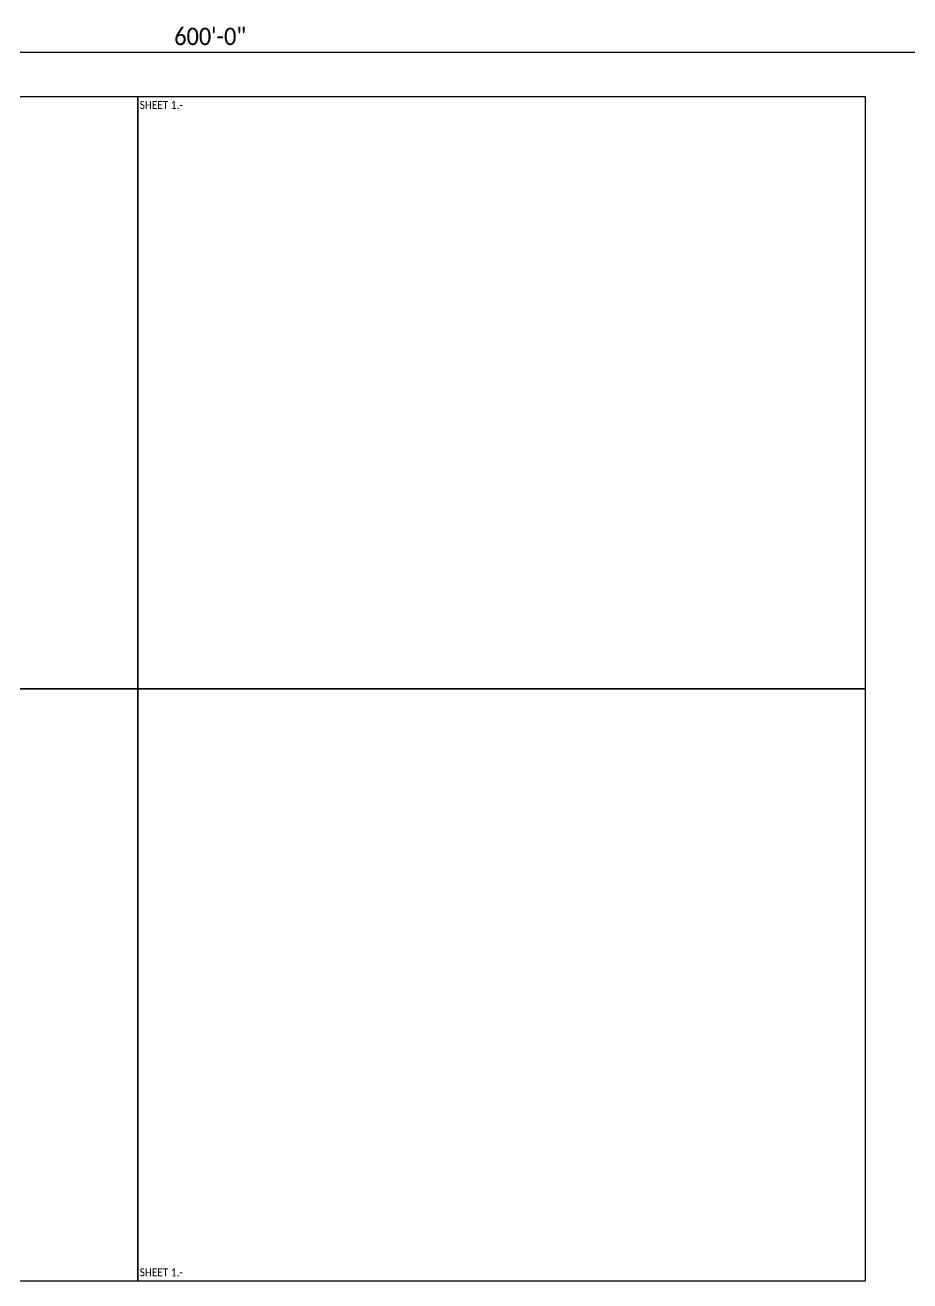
# Model space of a CAD drawing. Header units: inches. Extents: x -4800 to 29350, y 0 to 14051.
# Drawn here: x 3967 to 7951, y 8400 to 14051 of the extents above; entities that cross this region are included whole.
import ezdxf

# ---------------------------------------------------------------- set-up
doc = ezdxf.new("R2010")
doc.units = ezdxf.units.IN
doc.header["$LTSCALE"] = 0.5
doc.header["$MEASUREMENT"] = 0
doc.layers.add('SHT - NO PLOT LINE 4', color=190, linetype='Continuous', plot=False)
doc.layers.get('0').freeze()
doc.styles.add('CMC-NARROW', font='calibril.ttf', dxfattribs={"width": 0.9})
doc.dimstyles.new('CMC-NARROW', dxfattribs={"dimscale": 96, "dimtxt": 0.078125, "dimasz": 0.0625, "dimexe": 0.03125, "dimexo": 0.0625, "dimgap": 0.03125, "dimtad": 1, "dimdec": 4, "dimzin": 3, "dimdsep": 46, "dimlunit": 4, "dimtxsty": 'CMC-NARROW', "dimblk": 'ARCHTICK', "dimcen": 0, "dimclrd": 256, "dimclre": 256, "dimclrt": 256, "dimazin": 1, "dimtfac": 0.75, "dimtdec": 4, "dimtofl": 0, "dimtmove": 1, "dimatfit": 0, "dimfxl": 1, "dimtfillclr": 256, "dimfrac": 1, "dimtzin": 0, "dimlwd": -1, "dimlwe": -1, "dimarcsym": 0})

# ---------------------------------------------------------------- blocks, each defined once
blk = doc.blocks.new('_ArchTick')
at = {"color": 0, "linetype": 'ByBlock', "const_width": 0.15}
blk.add_lwpolyline([(-0.5, -0.5), (0.5, 0.5)], dxfattribs=at)
blk = doc.blocks.new('*D266')
at = {"layer": 'Defpoints', "color": 0, "transparency": 16777216}
for p in [(8400, 13928.3), (1200, 13728), (8400, 13728)]:
    blk.add_point(p, dxfattribs=at)
at = {"layer": 'SHT - NO PLOT LINE 4', "transparency": 16777216}
for p, q in [((1200, 13790.5), (1200, 13959.6)), ((8400, 13790.5), (8400, 13959.6)), ((1200, 13928.3), (8400, 13928.3))]:
    blk.add_line(p, q, dxfattribs=at)
at = {"layer": 'SHT - NO PLOT LINE 4', "transparency": 16777216, "xscale": 62.5, "yscale": 62.5, "zscale": 62.5, "rotation": 180}
blk.add_blockref('_ArchTick', (1200, 13928.3), dxfattribs=at)
at = {"layer": 'SHT - NO PLOT LINE 4', "transparency": 16777216, "xscale": 62.5, "yscale": 62.5, "zscale": 62.5}
blk.add_blockref('_ArchTick', (8400, 13928.3), dxfattribs=at)
at = {"layer": 'SHT - NO PLOT LINE 4', "transparency": 16777216, "insert": (4800, 13999.5), "char_height": 78.12, "attachment_point": 5, "style": 'CMC-NARROW'}
blk.add_mtext('600\'-0"', dxfattribs=at)

msp = doc.modelspace()

# ---------------------------------------------------------------- linework, layer by layer
at = {"layer": 'SHT - NO PLOT LINE 4'}
for points in [[(1200, 11064), (4475, 11064), (4475, 13728), (1200, 13728)], [(4475, 11064), (7750, 11064), (7750, 13728), (4475, 13728)], [(1200, 8400), (4475, 8400), (4475, 11064), (1200, 11064)], [(4475, 8400), (7750, 8400), (7750, 11064), (4475, 11064)]]:
    msp.add_lwpolyline(points, close=True, dxfattribs=at)

# ---------------------------------------------------------------- texts
at = {"layer": 'SHT - NO PLOT LINE 4', "char_height": 36, "attachment_point": 1, "style": 'CMC-NARROW'}
for insert in [(4482.793, 13709.52925), (4482.793, 8456.66154)]:
    msp.add_mtext('\\A1;SHEET 1.-', dxfattribs=dict(at, insert=insert))

# ---------------------------------------------------------------- dimensions: what is measured, and where the dimension line sits
at = {"layer": 'SHT - NO PLOT LINE 4'}
dim = msp.add_linear_dim(base=(8400, 13928.31859), p1=(1200, 13728), p2=(8400, 13728), dimstyle='CMC-NARROW', override={"dimscale": 1000}, dxfattribs=at)
dim.commit()
dim.dimension.update_dxf_attribs({"geometry": '*D266', "text_midpoint": (4800, 13999.47244)})

doc.saveas('drawing.dxf')
